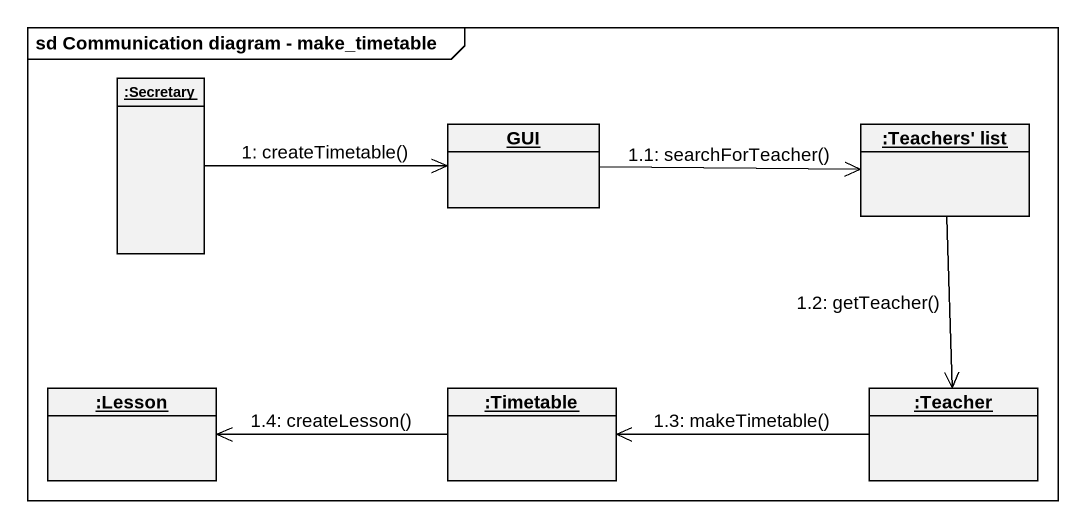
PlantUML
@startuml
mainframe sd Communication diagram - make_timetable
hide circle
hide empty members
object ":Secretary" as Secretary
object GUI
object ":Teachers' list" as Teachers_list
object ":Lesson" as Lesson
object ":Timetable" as Timetable
object ":Teacher" as Teacher
Secretary -right-> GUI : 1: createTimetable()
GUI -right-> Teachers_list : 1.1: searchForTeacher()
Teachers_list --> Teacher : 1.2: getTeacher()
Teacher -left-> Timetable : 1.3: makeTimetable()
Timetable -left-> Lesson : 1.4: createLesson()
@enduml
